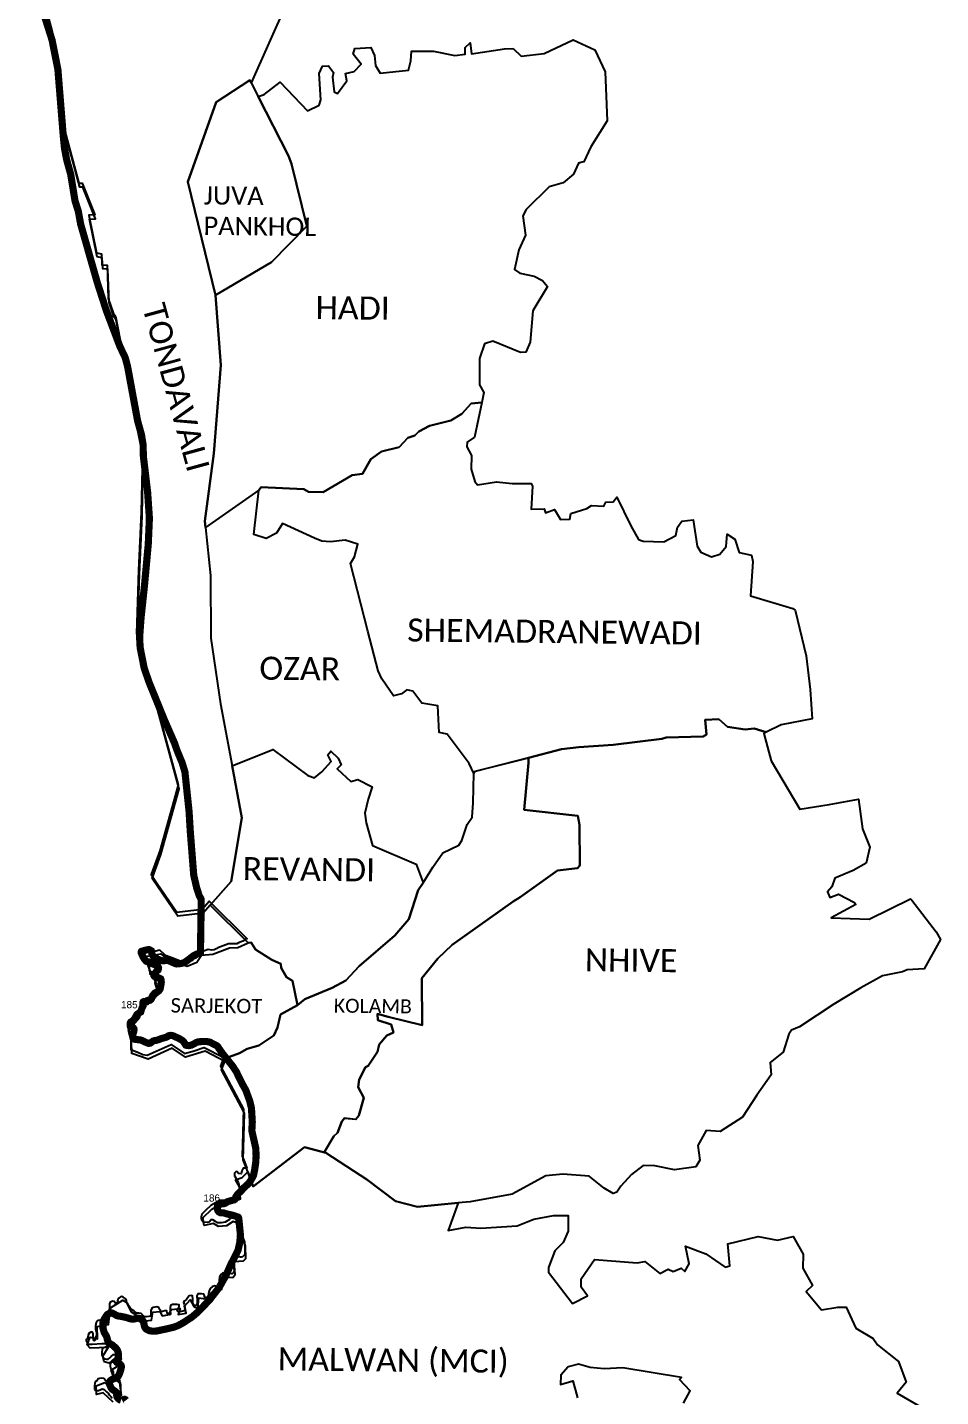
# Model space of a CAD drawing. Header units: metres. Extents: x 0 to 561379, y 0 to 4092696.
# Drawn here: x 334275 to 340664, y 1775959 to 1785539 of the extents above; entities that cross this region are included whole.
import ezdxf

# ---------------------------------------------------------------- set-up
doc = ezdxf.new("R2010")
doc.units = ezdxf.units.M
for name, color, linetype in [('COASTLINE', 5, 'Continuous'), ('DISTRICT BOUNDRY', 86, 'Continuous'), ('UNPROTECTED', 130, 'Continuous'), ('UNPROTECTED DUE TO CREEK', 150, 'Continuous'), ('VILLAGE BOUNDRY', 32, 'Continuous'), ('VILLAGE NAME', 1, 'Continuous')]:
    doc.layers.add(name, color=color, linetype=linetype)
doc.styles.get("Standard").update_dxf_attribs({"font": 'arial.ttf'})

msp = doc.modelspace()

# ---------------------------------------------------------------- linework, layer by layer
at = {"layer": 'COASTLINE', "const_width": 50, "flags": 128}
for points in [[(334391.1, 1785629), (334447.5, 1785451.6), (334488.5, 1785245.4), (334509, 1784991.3), (334526.2, 1784778.3), (334534.6, 1784693.2), (334550.7, 1784609.5), (334578.3, 1784510.2), (334596.2, 1784400.3), (334608.3, 1784325.7), (334631, 1784253.9), (334648, 1784161.9), (334717.8, 1783916.8), (334763.2, 1783757.3), (334827.9, 1783556.2), (334921.9, 1783307.8), (334959.5, 1783228.6), (334975.8, 1783168.2), (334999.8, 1783037.7), (335046.2, 1782786.5), (335073.3, 1782689.3), (335084.5, 1782621), (335086.7, 1782537.6), (335103, 1782400.2), (335116.5, 1782285.6), (335128.8, 1782104.3), (335120.9, 1781923.7), (335104.1, 1781740.9), (335094.2, 1781632.8), (335070.1, 1781405.7), (335060.2, 1781269.1), (335064.1, 1781199.7), (335092.2, 1781056.5), (335125.5, 1780959.7), (335232.9, 1780695.8), (335304.8, 1780530.8), (335322.4, 1780479.8), (335358.2, 1780393.2), (335377.5, 1780328.7), (335387, 1780238), (335406.2, 1780054.3), (335415, 1779911.4), (335438.9, 1779607.5), (335459.9, 1779517.1), (335477.1, 1779464.9), (335491.5, 1779436.9), (335485.9, 1779066.5), (335439.9, 1779045.7), (335382.6, 1779002.3), (335367.7, 1778994.2), (335348.5, 1778989.4), (335318, 1778986.6), (335307.3, 1778989.8), (335280.9, 1779001.6), (335263.1, 1779009.6), (335247.6, 1779011.5), (335233, 1779009.1), (335220.9, 1779008.7), (335210.1, 1779010.8), (335197, 1779016.2), (335172.2, 1779026.6), (335158.3, 1779037.1), (335147.6, 1779051.9), (335145.3, 1779060.1), (335145.1, 1779070.2), (335142.7, 1779078.3), (335133.4, 1779084.4), (335126.5, 1779086.6), (335121.5, 1779086.3), (335114.5, 1779085.9), (335101.3, 1779082.4), (335088.6, 1779079), (335075.7, 1779075.6), (335071.9, 1779071.9), (335071.1, 1779066.1), (335076.1, 1779054.3), (335083.7, 1779036.8), (335097.1, 1779016.5), (335106.3, 1779006), (335114.9, 1779002.6), (335128.5, 1778999.1), (335139, 1778993.3), (335166.7, 1778980.6), (335180.6, 1778974.1), (335189.3, 1778967.8), (335192.9, 1778960.1), (335192.5, 1778952.6), (335189.9, 1778944.9), (335182.1, 1778938.8), (335172, 1778926.3), (335164.1, 1778916.5), (335160.1, 1778911.6), (335159.7, 1778906.1), (335164.2, 1778899.4), (335178.3, 1778891.9), (335196, 1778888.4), (335207.3, 1778883), (335211.2, 1778874.5), (335211.9, 1778858.7), (335208, 1778832.2), (335203.3, 1778810.2), (335194.4, 1778798), (335182.4, 1778789), (335174.4, 1778787), (335166.4, 1778782.9), (335160.7, 1778775.8), (335152.8, 1778766.1), (335147.3, 1778755.1), (335143, 1778742.7), (335138.6, 1778737.4), (335132.2, 1778732.6), (335123.3, 1778730.7), (335113.8, 1778726.3), (335109, 1778721.7), (335104.5, 1778721.4), (335090.6, 1778723.8), (335085.6, 1778721.5), (335083, 1778715.8), (335083.2, 1778705.5), (335085, 1778694.6), (335081.3, 1778686.8), (335076.2, 1778676.1), (335071.5, 1778661.7), (335067.8, 1778650.5), (335063.2, 1778648.4), (335058.4, 1778644.3), (335048.3, 1778638), (335040.5, 1778630.7), (335035.5, 1778621.7), (335025.2, 1778603), (335010.5, 1778587.6), (335002.6, 1778582.5), (334998.3, 1778579.8), (334995.5, 1778575.2), (334994.6, 1778570.6), (334995.3, 1778561.7), (335000.4, 1778553.3), (335011.8, 1778544.4), (335019.9, 1778534.2), (335021.2, 1778528), (335019.9, 1778516.1), (335015.3, 1778501.4), (335012.2, 1778491.5), (335011.6, 1778483.4), (335014.4, 1778475.4), (335020.7, 1778464.6), (335027.2, 1778459.3), (335042.2, 1778457.5), (335065.9, 1778454.6), (335076.8, 1778451), (335100.9, 1778439.5), (335112.2, 1778434.1), (335122.9, 1778430.9), (335134.4, 1778432.6), (335143.9, 1778439.3), (335153, 1778445.7), (335162.6, 1778449.7), (335173.6, 1778451.3), (335188.6, 1778454.9), (335210.1, 1778463.3), (335237.1, 1778471.1), (335248.4, 1778474.3), (335255.2, 1778477.8), (335261.1, 1778482.7), (335269.6, 1778485.9), (335279.7, 1778486.8), (335293.3, 1778484.3), (335331.8, 1778466.9), (335352.8, 1778455.4), (335366.3, 1778444.8), (335372, 1778436.3), (335381.4, 1778422.4), (335384, 1778418.5), (335390.2, 1778416.5), (335404.3, 1778415.1), (335421.6, 1778418.3), (335430.7, 1778422.5), (335442.5, 1778427.9), (335456.1, 1778437), (335469, 1778441.1), (335490.7, 1778443.3), (335527.8, 1778444.1), (335551.9, 1778439.4), (335576.2, 1778426.6), (335591.6, 1778418.5), (335602.2, 1778413), (335607.1, 1778407.9), (335616.9, 1778392.8), (335641, 1778358.8), (335678.2, 1778312.5), (335711.7, 1778270.9), (335736.6, 1778232.8), (335777.1, 1778149.6), (335803, 1778103.8), (335830.9, 1778027.1), (335842.8, 1777977.9), (335848.6, 1777881.5), (335845.4, 1777820.1), (335870.6, 1777707.3), (335872.9, 1777696.9), (335875.3, 1777644.1), (335872.7, 1777599.2), (335866.2, 1777551.6), (335857, 1777507.4), (335838.1, 1777471.5), (335820.5, 1777448.1), (335800.3, 1777429.9), (335786.7, 1777417.8), (335771.1, 1777398.5), (335757.3, 1777386.1), (335743.1, 1777371.7), (335732.6, 1777355.3), (335730.2, 1777345.8), (335726.3, 1777338.6), (335722.2, 1777336.3), (335703.9, 1777331.5), (335686.1, 1777326.4), (335673.3, 1777322.7), (335666.2, 1777317.3), (335659.7, 1777312.4), (335645.6, 1777307.8), (335631, 1777307.4), (335621.2, 1777304.2), (335613, 1777301.5), (335605.4, 1777292.7), (335603.6, 1777283.9), (335604.3, 1777272.6), (335607.9, 1777260.2), (335614.2, 1777252.1), (335624.2, 1777246.5), (335630.2, 1777245.9), (335638.9, 1777245.1), (335646.9, 1777245.4), (335663.5, 1777239.7), (335710.9, 1777228.2), (335725.4, 1777223.9), (335749.2, 1777215.5), (335751.9, 1777212.6), (335754.2, 1777205.1), (335755.7, 1777189.7), (335758.3, 1777163.1), (335765.7, 1777091.7), (335761.3, 1777038.5), (335749.3, 1776984.6), (335697.5, 1776882), (335664.7, 1776808.3), (335642.3, 1776768.5), (335616.5, 1776722.5), (335570.5, 1776663), (335551.4, 1776638.2), (335479, 1776562.1), (335451.9, 1776537.3), (335425.7, 1776515.7), (335369.8, 1776478.8), (335331.2, 1776457.4), (335299.9, 1776445.2), (335249.7, 1776433.2), (335179.3, 1776418.4), (335150.6, 1776416.9), (335127, 1776421.1), (335106.6, 1776431.6), (335096.8, 1776443.9), (335092.8, 1776455.2), (335089.5, 1776475.8), (335086.6, 1776484.8), (335080.6, 1776492), (335072.7, 1776498.4), (335063.8, 1776503.6), (335058.3, 1776506.9), (335053.4, 1776508.1), (335044.6, 1776507.6), (335028, 1776503.9), (335019.6, 1776502.1), (335009.5, 1776501.2), (334994, 1776503.9), (334975.1, 1776510.4), (334961.7, 1776514.1), (334945.1, 1776517.6), (334926.7, 1776521.4), (334911.2, 1776523.4), (334901.1, 1776526.2), (334875.8, 1776540.6), (334865.1, 1776544.8), (334859.6, 1776544.8), (334846.7, 1776540.7), (334835.8, 1776534.5), (334827.8, 1776525.4), (334820.7, 1776513.1), (334811.8, 1776500.4), (334808.7, 1776493.4), (334804.6, 1776483.9), (334803.6, 1776472.7), (334803.9, 1776457.7), (334804.5, 1776435.8), (334812.9, 1776407.6), (334822.4, 1776391.9), (334827.8, 1776383), (334832, 1776371.7), (334833.5, 1776362.5), (334837.5, 1776348.9), (334839.6, 1776341.7), (334846.7, 1776333.4), (334872.9, 1776318.3), (334894.8, 1776298.2), (334904.4, 1776285), (334910, 1776271.1), (334912.2, 1776258), (334911.3, 1776235.5), (334905.4, 1776217.9), (334900.4, 1776209.4), (334898.2, 1776205.7), (334898.5, 1776202.4), (334900.4, 1776199.5), (334914.5, 1776191.3), (334925.5, 1776184.9), (334930, 1776179.4), (334932.5, 1776172.6), (334932.2, 1776164.6), (334928.3, 1776146), (334918.1, 1776116.2), (334911.6, 1776104), (334902, 1776094.2), (334886.7, 1776086.5), (334867.4, 1776079.5), (334856.9, 1776072.5), (334852, 1776065), (334849.6, 1776053.5), (334850.7, 1776045), (334853.6, 1776036.8), (334862.5, 1776017.5), (334869.6, 1776009.6), (334883.5, 1776000.8), (334892.3, 1775993.2), (334898.9, 1775982.9), (334901.1, 1775974.7), (334900.1, 1775967.7), (334902.2, 1775956.9), (334911.2, 1775944.7), (334922.8, 1775936.6), (334930.1, 1775934.3)], [(334938, 1775934.2), (334947.4, 1775938.6), (334955.6, 1775940.8), (334960.6, 1775938.6), (334964.5, 1775933.6)]]:
    msp.add_lwpolyline(points, dxfattribs=at)
at = {"layer": 'DISTRICT BOUNDRY'}
msp.add_polyline3d([(334275.1, 1786154.7, 0), (334447.5, 1785508, 0), (334475.2, 1785301.5, 0), (334528.4, 1784848.5, 0), (334636.1, 1784450, 0), (334658.1, 1784448.5, 0), (334746.4, 1784226.8, 0), (334704.6, 1784224.8, 0), (334757.5, 1783962.9, 0), (334792.8, 1783955.5, 0), (334796.6, 1783877.4, 0), (334832.8, 1783876.1, 0), (334841.1, 1783643.1, 0), (334874.5, 1783540.9, 0), (334890.9, 1783517.6, 0), (334972.9, 1783098.5, 0), (335079.7, 1782558.8, 0), (335071.1, 1782147.6, 0), (335053.4, 1781740.6, 0), (335039, 1781297.8, 0), (335189.7, 1780753.9, 0), (335330.3, 1780240, 0), (335301.5, 1780136.3, 0), (335202.9, 1779778.5, 0), (335140.7, 1779611.3, 0), (335183.6, 1779548.7, 0), (335320.6, 1779348.6, 0), (335497.4, 1779369.7, 0), (335546.9, 1779425.8, 0), (335813.9, 1779161.5, 0), (335802.9, 1779160.2, 0), (335801.4, 1779159.2, 0), (335781.7, 1779146.5, 0), (335751.7, 1779134.2, 0), (335741.3, 1779127.9, 0), (335682.3, 1779126.5, 0), (335607.4, 1779100.4, 0), (335599.8, 1779093.8, 0), (335581.3, 1779085.9, 0), (335565.7, 1779082.4, 0), (335539.9, 1779086.5, 0), (335514.5, 1779078.5, 0), (335487.2, 1779074.6, 0), (335480.2, 1779064.4, 0), (335458.1, 1779032.5, 0), (335453.1, 1779026.7, 0), (335446.3, 1779023.8, 0), (335438.1, 1779020.2, 0), (335430.4, 1779011.3, 0), (335423.7, 1779008.5, 0), (335408, 1779001.7, 0), (335406.3, 1778999.3, 0), (335395.5, 1779000.2, 0), (335387.2, 1778997.7, 0), (335386.8, 1778997.8, 0), (335386, 1778998, 0), (335362.7, 1779003.3, 0), (335345, 1779006.2, 0), (335305, 1779022.4, 0), (335248.7, 1779044.3, 0), (335234.5, 1779052.1, 0), (335202.2, 1779083.7, 0), (335190.1, 1779080, 0), (335167.5, 1779073.1, 0), (335090.7, 1779067, 0), (335117.2, 1778997, 0), (335126.6, 1778966.7, 0), (335126.6, 1778941.8, 0), (335173.2, 1778913.5, 0), (335162.2, 1778880.8, 0), (335179.1, 1778840.7, 0), (335185, 1778813, 0), (335186.6, 1778802.8, 0), (335181.6, 1778797.4, 0), (335163.7, 1778785.8, 0), (335143.6, 1778758.9, 0), (335104.7, 1778745.5, 0), (335077.7, 1778710.2, 0), (335052.2, 1778639.2, 0), (334975.6, 1778550.5, 0), (334998, 1778471.3, 0), (334999.2, 1778387.4, 0), (335053.6, 1778366.4, 0), (335083, 1778352.6, 0), (335112.4, 1778348.1, 0), (335280.4, 1778424.1, 0), (335374.9, 1778360.4, 0), (335441.1, 1778379.6, 0), (335508.7, 1778402.2, 0), (335512.9, 1778403, 0), (335644.3, 1778334.2, 0), (335648.8, 1778331.9, 0), (335625.2, 1778272.5, 0), (335786.8, 1777969.4, 0), (335777.9, 1777642.2, 0), (335793, 1777601.9, 0), (335809.4, 1777558.2, 0), (335802.5, 1777558.3, 0), (335783.9, 1777558.2, 0), (335775.8, 1777539.5, 0), (335769.8, 1777518.8, 0), (335751.2, 1777520.7, 0), (335742.8, 1777533, 0), (335736.6, 1777535, 0), (335724.3, 1777522.5, 0), (335724.5, 1777503.9, 0), (335741.3, 1777479.3, 0), (335751.8, 1777454.6, 0), (335758.4, 1777415.4, 0), (335760.7, 1777386.5, 0), (335758.8, 1777369.9, 0), (335734.2, 1777355.2, 0), (335664.2, 1777331.9, 0), (335618.8, 1777332.5, 0), (335596.2, 1777317.8, 0), (335559.2, 1777296.8, 0), (335520.3, 1777261.3, 0), (335495.8, 1777236.3, 0), (335491.8, 1777217.7, 0), (335492, 1777203.2, 0), (335498.3, 1777190.9, 0), (335504.5, 1777182.7, 0), (335533.5, 1777180.8, 0), (335547.9, 1777183.1, 0), (335560.1, 1777197.6, 0), (335570.5, 1777197.7, 0), (335589.1, 1777187.6, 0), (335605.7, 1777177.4, 0), (335632.6, 1777177.6, 0), (335661.4, 1777182, 0), (335692.2, 1777200.9, 0), (335708.6, 1777211.4, 0), (335721, 1777215.6, 0), (335735.5, 1777213.7, 0), (335748, 1777195.2, 0), (335771.6, 1777102.5, 0), (335794.9, 1777039.7, 0), (335795.4, 1776990.1, 0), (335795.7, 1776952.9, 0), (335787.2, 1776944.2, 0), (335779.4, 1776936.3, 0), (335771.1, 1776934.2, 0), (335765.5, 1776935.5, 0), (335758.5, 1776938.3, 0), (335727.7, 1776936.6, 0), (335715.2, 1776930.9, 0), (335714, 1776915.4, 0), (335714.2, 1776893, 0), (335714.4, 1776872.1, 0), (335718.7, 1776853.9, 0), (335721.7, 1776839.9, 0), (335716.2, 1776828.7, 0), (335706.5, 1776818.8, 0), (335689.6, 1776824.2, 0), (335661.6, 1776826.8, 0), (335639.3, 1776822.4, 0), (335625.4, 1776811, 0), (335618.5, 1776795.6, 0), (335615.9, 1776775.9, 0), (335617.4, 1776767.6, 0), (335628.7, 1776757.9, 0), (335628.8, 1776746.7, 0), (335627.5, 1776738.3, 0), (335609.5, 1776718.5, 0), (335599.7, 1776719.8, 0), (335598.2, 1776729.6, 0), (335584.1, 1776735.1, 0), (335567.4, 1776726.5, 0), (335553.5, 1776715.2, 0), (335546.7, 1776699.7, 0), (335541.3, 1776681.5, 0), (335541.4, 1776666.1, 0), (335535.9, 1776656.2, 0), (335526.2, 1776651.9, 0), (335514.9, 1776654.6, 0), (335514.8, 1776667.2, 0), (335510.5, 1776677, 0), (335493.7, 1776679.6, 0), (335467.1, 1776678, 0), (335461.7, 1776663.9, 0), (335461.9, 1776638.7, 0), (335462.1, 1776621.9, 0), (335460.8, 1776602.3, 0), (335455.3, 1776596.7, 0), (335442.7, 1776597.9, 0), (335437, 1776606.3, 0), (335432.7, 1776616.1, 0), (335432.5, 1776644.1, 0), (335430.9, 1776663.6, 0), (335421.1, 1776666.3, 0), (335407.1, 1776663.4, 0), (335397.4, 1776652.1, 0), (335387.8, 1776639.4, 0), (335375.3, 1776629.5, 0), (335368.4, 1776618.3, 0), (335371.3, 1776605.7, 0), (335377.1, 1776583.3, 0), (335380, 1776569.4, 0), (335377.3, 1776562.4, 0), (335361.9, 1776556.6, 0), (335342.4, 1776553.7, 0), (335326.9, 1776554.9, 0), (335324.1, 1776560.5, 0), (335329.5, 1776577.3, 0), (335337.8, 1776588.6, 0), (335337.7, 1776602.6, 0), (335322.3, 1776603.9, 0), (335291.5, 1776603.6, 0), (335276.2, 1776596.5, 0), (335273.5, 1776581.1, 0), (335273.7, 1776555.9, 0), (335276.6, 1776544.7, 0), (335276.7, 1776536.3, 0), (335269.8, 1776532, 0), (335261.4, 1776533.4, 0), (335255.7, 1776540.3, 0), (335254.2, 1776545.9, 0), (335249.9, 1776558.5, 0), (335235.9, 1776559.7, 0), (335220.6, 1776554, 0), (335212.2, 1776552.5, 0), (335207.9, 1776558.1, 0), (335205.1, 1776565.1, 0), (335193.7, 1776583.2, 0), (335181, 1776587.3, 0), (335165.7, 1776585.7, 0), (335155.9, 1776582.8, 0), (335144.8, 1776577.2, 0), (335137.9, 1776561.7, 0), (335138, 1776546.3, 0), (335138.2, 1776529.5, 0), (335135.5, 1776521.1, 0), (335124.3, 1776519.6, 0), (335107.5, 1776518, 0), (335093.5, 1776517.9, 0), (335082.2, 1776524.8, 0), (335080.8, 1776531.8, 0), (335072.3, 1776541.5, 0), (335055.4, 1776544.2, 0), (335040.1, 1776544.1, 0), (335027.4, 1776550.9, 0), (335018.9, 1776560.7, 0), (335009, 1776567.6, 0), (334993.5, 1776580, 0), (334985, 1776595.4, 0), (334979.3, 1776603.7, 0), (334970.8, 1776616.3, 0), (334969.2, 1776633, 0), (334959.3, 1776646.9, 0), (334945.3, 1776655.2, 0), (334936.8, 1776660.7, 0), (334925.6, 1776657.8, 0), (334914.5, 1776647.9, 0), (334907.6, 1776639.5, 0), (334906.3, 1776626.8, 0), (334906.4, 1776615.6, 0), (334899.4, 1776614.2, 0), (334889.6, 1776615.5, 0), (334885.3, 1776623.8, 0), (334872.7, 1776627.9, 0), (334854.6, 1776619.3, 0), (334849.1, 1776608.1, 0), (334849.3, 1776585.7, 0), (334848.1, 1776566.1, 0), (334841.1, 1776559, 0), (334835.7, 1776543.5, 0), (334835.8, 1776530.9, 0), (334835.9, 1776515.5, 0), (334840.2, 1776507.2, 0), (334838.9, 1776498.8, 0), (334836.1, 1776491.7, 0), (334832, 1776484.7, 0), (334826.5, 1776473.4, 0), (334819.6, 1776467.8, 0), (334812.6, 1776467.7, 0), (334806.9, 1776470.4, 0), (334801.2, 1776478.8, 0), (334799.7, 1776491.4, 0), (334781.5, 1776494, 0), (334768.9, 1776492.5, 0), (334762, 1776486.8, 0), (334756.5, 1776476.9, 0), (334752.5, 1776454.5, 0), (334752.7, 1776432.1, 0), (334755.6, 1776415.3, 0), (334758.6, 1776401.3, 0), (334758.7, 1776390.1, 0), (334750.4, 1776370.5, 0), (334749.2, 1776353.6, 0), (334743.6, 1776349.4, 0), (334736.6, 1776354.9, 0), (334736.5, 1776360.5, 0), (334736.4, 1776378.7, 0), (334736.2, 1776399.7, 0), (334730.5, 1776410.9, 0), (334717.9, 1776409.3, 0), (334706.7, 1776403.6, 0), (334699.8, 1776391, 0), (334698.6, 1776375.5, 0), (334694.5, 1776364.3, 0), (334687.5, 1776360, 0), (334686.2, 1776348.8, 0), (334696.2, 1776330.7, 0), (334706, 1776326.6, 0), (334728.4, 1776326.8, 0), (334795.6, 1776330.3, 0), (334833.4, 1776330.7, 0), (334847.4, 1776326.6, 0), (334848.9, 1776318.2, 0), (334839.2, 1776311.2, 0), (334826.6, 1776308.2, 0), (334805.7, 1776298.2, 0), (334798.8, 1776289.7, 0), (334794.8, 1776270.1, 0), (334796.3, 1776250.5, 0), (334804.9, 1776231, 0), (334816.2, 1776222.7, 0), (334828.8, 1776221.4, 0), (334840, 1776221.5, 0), (334852.5, 1776230.1, 0), (334862.2, 1776240, 0), (334877.5, 1776254.1, 0), (334891.5, 1776252.9, 0), (334902.8, 1776248.8, 0), (334919.6, 1776239.1, 0), (334931, 1776225.3, 0), (334929.7, 1776215.4, 0), (334911.6, 1776202.6, 0), (334899, 1776199.7, 0), (334861.2, 1776199.3, 0), (334854.3, 1776189.5, 0), (334853.1, 1776171.3, 0), (334858.8, 1776154.5, 0), (334870.1, 1776142, 0), (334874.4, 1776133.7, 0), (334876, 1776114.1, 0), (334888.7, 1776103, 0), (334904.2, 1776094.8, 0), (334914.1, 1776083.7, 0), (334921.2, 1776064.1, 0), (334925.6, 1776041.8, 0), (334926.1, 1775997, 0), (334923.3, 1775991.3, 0), (334917.7, 1775992.7, 0), (334909.2, 1776002.4, 0), (334893.7, 1776014.9, 0), (334852.9, 1776036.9, 0), (334824.6, 1776068.8, 0), (334810.4, 1776085.4, 0), (334790.8, 1776088, 0), (334768.5, 1776083.6, 0), (334760.2, 1776069.5, 0), (334749, 1776062.4, 0), (334746.3, 1776054, 0), (334743.7, 1776034.4, 0), (334745.3, 1776013.4, 0), (334752.4, 1776002.2, 0), (334772, 1776002.4, 0), (334790.1, 1776008.2, 0), (334798.5, 1776013.9, 0), (334812.5, 1776008.4, 0), (334829.5, 1775991.8, 0), (334840.4, 1775983.6, 0), (334847.9, 1775971, 0), (334859.2, 1775959.9, 0), (334867.7, 1775947.4, 0)], dxfattribs=at)
at = {"layer": 'UNPROTECTED', "const_width": 50, "flags": 128}
for points in [[(335072.3, 1779072.3), (335071.9, 1779071.9), (335071.1, 1779066.1), (335076.1, 1779054.3), (335083.7, 1779036.8), (335097.1, 1779016.5), (335106.3, 1779006), (335114.9, 1779002.6), (335128.5, 1778999.1), (335139, 1778993.3), (335166.7, 1778980.6), (335180.6, 1778974.1), (335189.3, 1778967.8), (335192.9, 1778960.1), (335192.5, 1778952.6), (335189.9, 1778944.9), (335182.1, 1778938.8), (335172, 1778926.3), (335164.1, 1778916.5), (335160.1, 1778911.6), (335159.7, 1778906.1), (335164.2, 1778899.4), (335178.3, 1778891.9), (335196, 1778888.4), (335207.3, 1778883), (335211.2, 1778874.5), (335211.9, 1778858.7), (335208, 1778832.2), (335203.3, 1778810.2), (335194.4, 1778798), (335182.4, 1778789), (335174.4, 1778787), (335166.4, 1778782.9), (335160.7, 1778775.8), (335152.8, 1778766.1), (335147.3, 1778755.1), (335143, 1778742.7), (335138.6, 1778737.4), (335132.2, 1778732.6), (335123.3, 1778730.7), (335113.8, 1778726.3), (335109, 1778721.7), (335104.5, 1778721.4), (335090.6, 1778723.8), (335085.6, 1778721.5), (335083, 1778715.8), (335083.2, 1778705.5), (335085, 1778694.6), (335081.3, 1778686.8), (335076.2, 1778676.1), (335071.5, 1778661.7), (335067.8, 1778650.5), (335063.2, 1778648.4), (335058.4, 1778644.3), (335048.3, 1778638), (335040.5, 1778630.7), (335035.5, 1778621.7), (335025.2, 1778603), (335010.5, 1778587.6), (335002.6, 1778582.5), (334998.3, 1778579.8), (334995.5, 1778575.2), (334994.6, 1778570.6), (334995.3, 1778561.7), (335000.4, 1778553.3), (335011.8, 1778544.4), (335019.9, 1778534.2), (335021.2, 1778528), (335019.9, 1778516.1), (335015.3, 1778501.4), (335012.2, 1778491.5), (335011.6, 1778483.4), (335014.4, 1778475.4), (335020.7, 1778464.6), (335027.2, 1778459.3), (335042.2, 1778457.5), (335065.9, 1778454.6), (335076.8, 1778451), (335100.9, 1778439.5), (335112.2, 1778434.1), (335122.9, 1778430.9), (335134.4, 1778432.6), (335143.9, 1778439.3), (335153, 1778445.7), (335162.6, 1778449.7), (335173.6, 1778451.3), (335188.6, 1778454.9), (335210.1, 1778463.3), (335237.1, 1778471.1), (335248.4, 1778474.3), (335255.2, 1778477.8), (335261.1, 1778482.7), (335269.6, 1778485.9), (335279.7, 1778486.8), (335293.3, 1778484.3), (335331.8, 1778466.9), (335352.8, 1778455.4), (335366.3, 1778444.8), (335372, 1778436.3), (335381.4, 1778422.4), (335384, 1778418.5), (335390.2, 1778416.5), (335404.3, 1778415.1), (335421.6, 1778418.3), (335430.7, 1778422.5), (335442.5, 1778427.9), (335456.1, 1778437), (335469, 1778441.1), (335470.7, 1778441.2)], [(335774.4, 1777402.6), (335771.1, 1777398.5), (335757.3, 1777386.1), (335743.1, 1777371.7), (335732.6, 1777355.3), (335730.2, 1777345.8), (335726.3, 1777338.6), (335722.2, 1777336.3), (335703.9, 1777331.5), (335686.1, 1777326.4), (335673.3, 1777322.7), (335666.2, 1777317.3), (335659.7, 1777312.4), (335645.6, 1777307.8), (335631, 1777307.4), (335621.2, 1777304.2), (335613, 1777301.5), (335605.4, 1777292.7), (335603.6, 1777283.9), (335604.3, 1777272.6), (335607.9, 1777260.2), (335614.2, 1777252.1), (335624.2, 1777246.5)]]:
    msp.add_lwpolyline(points, dxfattribs=at)
at = {"layer": 'UNPROTECTED DUE TO CREEK', "const_width": 50, "flags": 128}
for points in [[(335491.5, 1779436.9), (335487.9, 1779199.7)], [(335872.7, 1777599.2), (335866.2, 1777551.6), (335857, 1777507.4), (335838.1, 1777471.5), (335820.5, 1777448.1), (335807.5, 1777436.3)]]:
    msp.add_lwpolyline(points, dxfattribs=at)
at = {"layer": 'VILLAGE BOUNDRY'}
for points in [[(336087.5, 1785706.7, 0), (335840.3, 1785152, 0), (335831.6, 1785169.1, 0), (335596.8, 1785016.6, 0), (335398.4, 1784458.4, 0), (335590.1, 1783666.3, 0), (335628.8, 1783176, 0), (335578.9, 1782557.6, 0), (335516.8, 1782084.4, 0), (335521.6, 1782039.2, 0), (335557, 1781704.4, 0), (335559.1, 1781264.8, 0), (335625.7, 1780805.8, 0), (335707.5, 1780372.9, 0), (335776.1, 1780009.4, 0), (335700, 1779564.2, 0), (335553.7, 1779398.5, 0), (335504.1, 1779342.4, 0), (335327.2, 1779321.3, 0), (335147.3, 1779583.9, 0), (335209.5, 1779751.1, 0), (335336.9, 1780212.5, 0), (335196.1, 1780726.3, 0), (335045.4, 1781270.1, 0), (335059.8, 1781713, 0), (335077.5, 1782119.8, 0), (335086, 1782531, 0), (334897.1, 1783489.6, 0), (334880.6, 1783512.9, 0), (334847.3, 1783615.1, 0), (334839, 1783848.1, 0), (334802.7, 1783849.4, 0), (334799, 1783927.5, 0), (334763.6, 1783934.9, 0), (334710.7, 1784196.7, 0), (334752.5, 1784198.7, 0), (334664.1, 1784420.4, 0), (334642.1, 1784421.9, 0), (334534.3, 1784820.3, 0), (334481.1, 1785273.3, 0), (334453.4, 1785479.8, 0), (334280.9, 1786126.3, 0)], [(334875, 1775920.2, 0), (334805.7, 1775986.8, 0), (334759.8, 1775975.1, 0), (334756.3, 1776035.3, 0), (334817.7, 1776058.3, 0), (334860.1, 1776009.7, 0), (334933.3, 1775969.8, 0), (334921.3, 1776056.5, 0), (334883.2, 1776086.9, 0), (334860.3, 1776144, 0), (334906.2, 1776172.5, 0), (334926.8, 1776211.9, 0), (334884.7, 1776226.9, 0), (334847.2, 1776194.3, 0), (334812.1, 1776203.8, 0), (334802, 1776242.9, 0), (334840.6, 1776303.4, 0), (334713.3, 1776299.5, 0), (334693.5, 1776321.7, 0), (334713.9, 1776376.4, 0), (334765.9, 1776363, 0), (334763.7, 1776449.7, 0), (334843.3, 1776464.5, 0), (334856.2, 1776580.8, 0), (334943.8, 1776633.4, 0), (334966.4, 1776619.6, 0), (335000.6, 1776552.8, 0), (335100.6, 1776490.7, 0), (335142.6, 1776493.9, 0), (335151.8, 1776549.9, 0), (335200.8, 1776556, 0), (335219.2, 1776525.4, 0), (335257, 1776531.4, 0), (335283.2, 1776569.4, 0), (335344.7, 1776575.6, 0), (335331.1, 1776533.4, 0), (335387, 1776542.4, 0), (335375.4, 1776591.2, 0), (335414.1, 1776636.4, 0), (335439.7, 1776589.1, 0), (335467.9, 1776575.3, 0), (335474.2, 1776651, 0), (335548.5, 1776639.1, 0), (335560.7, 1776688.2, 0), (335634.6, 1776711.3, 0), (335625.7, 1776768.6, 0), (335646.4, 1776795.3, 0), (335713.6, 1776791.8, 0), (335728.8, 1776812.9, 0), (335722.4, 1776903.9, 0), (335786.6, 1776909.4, 0), (335802.8, 1776925.9, 0), (335802.1, 1777012.7, 0), (335755.1, 1777168.2, 0), (335715.7, 1777184.4, 0), (335668.5, 1777155, 0), (335612.8, 1777150.4, 0), (335577.5, 1777170.7, 0), (335511.5, 1777155.6, 0), (335502.7, 1777209.3, 0), (335566.2, 1777269.7, 0), (335625.8, 1777305.5, 0), (335671.3, 1777304.8, 0), (335765.9, 1777342.9, 0), (335758.9, 1777427.5, 0), (335731.6, 1777476.9, 0), (335776.9, 1777491.8, 0), (335816.5, 1777531.2, 0), (335854.5, 1777430, 0), (336214.7, 1777705.8, 0), (336362.9, 1777666.1, 0), (336649.1, 1777478.2, 0), (336851.4, 1777326.8, 0), (337004, 1777288.3, 0), (337288, 1777314.6, 0), (337219, 1777122.7, 0), (337341.5, 1777145.9, 0), (337447.8, 1777138.9, 0), (337701.4, 1777154.2, 0), (337818, 1777201, 0), (337956.1, 1777227.5, 0), (338057.8, 1777225.5, 0), (338058.7, 1777117.4, 0), (338022.5, 1777038.6, 0), (337964.3, 1776980.3, 0), (337921.7, 1776863.5, 0), (337921.5, 1776830.8, 0), (338088.2, 1776610.2, 0), (338194.3, 1776663.6, 0), (338150.6, 1776724.9, 0), (338150.3, 1776783.9, 0), (338242.3, 1776919.4, 0), (338542, 1776896.5, 0), (338594.1, 1776905, 0), (338700.4, 1776821.5, 0), (338757.4, 1776851.6, 0), (338793.9, 1776834.7, 0), (338848.5, 1776858.4, 0), (338875.3, 1776835, 0), (338905.7, 1776889.5, 0), (338880, 1777012.5, 0), (339022.1, 1776958.7, 0), (339158.1, 1776866, 0), (339190.4, 1776875, 0), (339176.5, 1777027.9, 0), (339387, 1777079.4, 0), (339522.7, 1777053.2, 0), (339633.8, 1777080.5, 0), (339702.8, 1776955.5, 0), (339699.3, 1776857.9, 0), (339767.6, 1776736.4, 0), (339722.9, 1776694.8, 0), (339829.9, 1776567.4, 0), (339946.4, 1776585, 0), (340002.5, 1776584.6, 0), (340071.6, 1776437.7, 0), (340192.9, 1776367.1, 0), (340223.8, 1776322.6, 0), (340369.1, 1776205.8, 0), (340422.6, 1776060.9, 0), (340359.8, 1775982.4, 0), (340521.6, 1775890.7, 0)], [(338865.6, 1775914.6, 0), (338911.7, 1775999.5, 0), (338837, 1776079.6, 0), (338852.4, 1776093.2, 0), (338441, 1776159.7, 0), (338310.1, 1776154.5, 0), (338213.5, 1776163.1, 0), (338130.3, 1776185.3, 0), (338058.4, 1776168.9, 0), (338007, 1776109.7, 0), (338005.9, 1776044.3, 0), (338091.9, 1776069.1, 0), (338124, 1775951.2, 0)]]:
    msp.add_polyline3d(points, dxfattribs=at)
for points in [[(337673.2, 1785390.4, 0), (337729.1, 1785336.9, 0), (337891.5, 1785356, 0), (338093.6, 1785452.7, 0), (338245.3, 1785381.2, 0), (338317.5, 1785228.3, 0), (338330.7, 1784886, 0), (338217.7, 1784703.6, 0), (338167.4, 1784598.9, 0), (338155.5, 1784595.5, 0), (338131.3, 1784588.4, 0), (338096.9, 1784512, 0), (338024.5, 1784451.5, 0), (337925.6, 1784422.8, 0), (337764.4, 1784265.2, 0), (337741.6, 1784220.5, 0), (337759.4, 1784085.5, 0), (337714.3, 1783983.3, 0), (337683.9, 1783845.2, 0), (337721.4, 1783819.3, 0), (337821.6, 1783799.3, 0), (337878.5, 1783768.6, 0), (337913.7, 1783727.3, 0), (337810.6, 1783556.3, 0), (337793.5, 1783337.6, 0), (337761.3, 1783267, 0), (337724.6, 1783264.7, 0), (337531.8, 1783342.8, 0), (337473.9, 1783326.2, 0), (337439.1, 1783223.5, 0), (337437.5, 1783037.1, 0), (337469.2, 1782984.4, 0), (337454.2, 1782914.5, 0), (337381, 1782908.3, 0), (337313.8, 1782834.5, 0), (337237.5, 1782789.6, 0), (337088.3, 1782751.6, 0), (337012.7, 1782711, 0), (336985.4, 1782684.2, 0), (336936.3, 1782667, 0), (336876.5, 1782602.9, 0), (336752.4, 1782571.5, 0), (336677.4, 1782517.1, 0), (336618.8, 1782416.4, 0), (336548.5, 1782405.3, 0), (336343.7, 1782286.6, 0), (336242.1, 1782289.2, 0), (336210.3, 1782308.7, 0), (335909.8, 1782322.3, 0), (335894.9, 1782300.3, 0), (335521.6, 1782039.1, 0), (335516.8, 1782084.3, 0), (335578.8, 1782557.6, 0), (335628.8, 1783176, 0), (335590.1, 1783666.4, 0), (335981.9, 1783897.3, 0), (336229.8, 1784149.4, 0), (336122.1, 1784583.5, 0), (336100.8, 1784640.3, 0), (335889.1, 1785056.1, 0), (335930.8, 1785069.2, 0), (336044.8, 1785154.8, 0), (336236, 1784954.2, 0), (336316.4, 1784995.7, 0), (336328.7, 1785031.7, 0), (336316, 1785216.3, 0), (336339.8, 1785267.8, 0), (336381.2, 1785270.2, 0), (336416.1, 1785224.1, 0), (336409.1, 1785191.6, 0), (336421.5, 1785088, 0), (336443.9, 1785075.9, 0), (336510.5, 1785165.8, 0), (336501.2, 1785216.4, 0), (336560.8, 1785229.9, 0), (336610.9, 1785282, 0), (336554.1, 1785351.8, 0), (336566.9, 1785390.5, 0), (336679, 1785397.8, 0), (336703, 1785342.4, 0), (336711.7, 1785272.4, 0), (336743.3, 1785219.6, 0), (336940.7, 1785240.3, 0), (336958.6, 1785304, 0), (336963.1, 1785373.8, 0), (337115.9, 1785373.7, 0), (337265.3, 1785343.4, 0), (337339.1, 1785352, 0), (337338.3, 1785398.4, 0), (337373.2, 1785430, 0), (337382, 1785354.3, 0), (337613.1, 1785388.8, 0), (337673.2, 1785390.4, 0)], [(335840.3, 1785152, 0), (335889.1, 1785056.1, 0), (336100.8, 1784640.3, 0), (336122.1, 1784583.5, 0), (336229.8, 1784149.4, 0), (335981.9, 1783897.3, 0), (335590.1, 1783666.4, 0), (335398.3, 1784458.4, 0), (335596.7, 1785016.5, 0), (335831.6, 1785169, 0), (335840.3, 1785152, 0)], [(337454.2, 1782914.5, 0), (337402.5, 1782672.9, 0), (337351.8, 1782637.7, 0), (337350.3, 1782604.2, 0), (337381.3, 1782544.2, 0), (337380.2, 1782448.7, 0), (337404.8, 1782362.6, 0), (337423.6, 1782337.8, 0), (337557.9, 1782359.4, 0), (337666.6, 1782348.6, 0), (337800.6, 1782348.1, 0), (337808.3, 1782330.1, 0), (337799.6, 1782168, 0), (337890.2, 1782169.7, 0), (337900.1, 1782143.7, 0), (337964.1, 1782165.7, 0), (338005.7, 1782097.1, 0), (338069.3, 1782097.8, 0), (338077.6, 1782138.5, 0), (338188.4, 1782172.7, 0), (338222.6, 1782193.1, 0), (338307.9, 1782189.5, 0), (338322.2, 1782217.4, 0), (338373.5, 1782220.1, 0), (338399.7, 1782252.4, 0), (338496.7, 1782051.7, 0), (338551.8, 1781957.2, 0), (338582.4, 1781944.3, 0), (338727.9, 1781939.5, 0), (338811.2, 1781984.3, 0), (338824.6, 1782041.3, 0), (338852.8, 1782085, 0), (338933.8, 1782093.2, 0), (338961.1, 1781908.9, 0), (338986, 1781866.5, 0), (339060.5, 1781834.8, 0), (339119.8, 1781853.7, 0), (339164, 1781906.8, 0), (339170.9, 1781994, 0), (339225.2, 1781957.7, 0), (339254.2, 1781864.1, 0), (339340.6, 1781846.9, 0), (339350.5, 1781803, 0), (339334.7, 1781563, 0), (339630.3, 1781472.8, 0), (339646.1, 1781461.8, 0), (339722.9, 1781142, 0), (339751.9, 1780907.5, 0), (339765.3, 1780700.7, 0), (339549.4, 1780659.7, 0), (339444.3, 1780607.9, 0), (339359.1, 1780634.7, 0), (339297.4, 1780627.5, 0), (339173.4, 1780645.5, 0), (339112, 1780698, 0), (339016.4, 1780694.7, 0), (339026.1, 1780592.6, 0), (339003.3, 1780578.5, 0), (338745.1, 1780571.2, 0), (338713, 1780561.3, 0), (338373.3, 1780520.5, 0), (338132.3, 1780502.4, 0), (338011.9, 1780488.8, 0), (337781.9, 1780429.3, 0), (337408.9, 1780334.1, 0), (337397.6, 1780319.7, 0), (337367, 1780388.8, 0), (337213, 1780594.7, 0), (337155, 1780605.3, 0), (337147.9, 1780792.3, 0), (337034.7, 1780810.8, 0), (336972.8, 1780894.4, 0), (336929.6, 1780903.3, 0), (336892.1, 1780877.3, 0), (336837.7, 1780863.5, 0), (336754.7, 1780980.6, 0), (336730.1, 1781038.2, 0), (336657, 1781314.9, 0), (336536.1, 1781788, 0), (336564.5, 1781834.1, 0), (336587.3, 1781924.3, 0), (336497.9, 1781952.1, 0), (336396.1, 1781939.9, 0), (336335.5, 1781945.6, 0), (336282.7, 1781964.9, 0), (336059.9, 1782068.8, 0), (336018.8, 1782000, 0), (335945.8, 1781963.3, 0), (335859.8, 1781991.4, 0), (335894.9, 1782300.3, 0), (335909.8, 1782322.3, 0), (336210.3, 1782308.7, 0), (336242.1, 1782289.2, 0), (336343.7, 1782286.6, 0), (336548.5, 1782405.3, 0), (336618.8, 1782416.4, 0), (336677.4, 1782517.1, 0), (336752.4, 1782571.5, 0), (336876.5, 1782602.9, 0), (336936.3, 1782667, 0), (336985.4, 1782684.2, 0), (337012.7, 1782711, 0), (337088.3, 1782751.6, 0), (337237.5, 1782789.6, 0), (337313.8, 1782834.5, 0), (337381, 1782908.3, 0), (337454.2, 1782914.5, 0)], [(339444.3, 1780607.9, 0), (339427.9, 1780599.1, 0), (339478.2, 1780407.1, 0), (339678.8, 1780070, 0), (339885.8, 1780102.5, 0), (340088.8, 1780138.6, 0), (340118.6, 1779932.6, 0), (340168.3, 1779804.5, 0), (340142.8, 1779692.5, 0), (340052.3, 1779639.6, 0), (339923.3, 1779586.7, 0), (339904.1, 1779525.1, 0), (339872.5, 1779491.3, 0), (339889.2, 1779452.4, 0), (339950, 1779475.9, 0), (340063, 1779417.2, 0), (340071.4, 1779402.4, 0), (339899.2, 1779308.7, 0), (340163.9, 1779300.5, 0), (340452.8, 1779441.4, 0), (340464.1, 1779433.7, 0), (340634.2, 1779210.6, 0), (340664.4, 1779157.5, 0), (340548.8, 1778953.5, 0), (340431, 1778945.2, 0), (340398.4, 1778931.3, 0), (340258.6, 1778902.4, 0), (340105.7, 1778818.9, 0), (339917.7, 1778704.8, 0), (339676.2, 1778546.7, 0), (339620.8, 1778522.7, 0), (339601.6, 1778495.5, 0), (339562, 1778368.9, 0), (339471.7, 1778296.7, 0), (339479.8, 1778211.5, 0), (339378.2, 1778069.4, 0), (339277.2, 1777914.4, 0), (339122.5, 1777813.6, 0), (339023.6, 1777821.3, 0), (338966.1, 1777717.4, 0), (338979.8, 1777613.8, 0), (338951.9, 1777567, 0), (338803.3, 1777546.8, 0), (338665.1, 1777573.4, 0), (338583.3, 1777576.4, 0), (338500.6, 1777513.6, 0), (338426.3, 1777432.1, 0), (338399.7, 1777388.8, 0), (338372.3, 1777379.9, 0), (338309.9, 1777418.1, 0), (338205.3, 1777501.2, 0), (338020.7, 1777515.7, 0), (337903.1, 1777503.8, 0), (337666.3, 1777374.9, 0), (337373.1, 1777322.5, 0), (337288, 1777314.6, 0), (337003.9, 1777288.2, 0), (336851.3, 1777326.8, 0), (336649, 1777478.2, 0), (336362.9, 1777666.1, 0), (336352.9, 1777672.7, 0), (336419.3, 1777782.3, 0), (336444.3, 1777803.8, 0), (336474, 1777885.1, 0), (336492.7, 1777907.6, 0), (336572.3, 1777899.4, 0), (336594.7, 1777925.6, 0), (336629, 1778050.1, 0), (336588.6, 1778125.3, 0), (336596.1, 1778179, 0), (336640.1, 1778264.9, 0), (336659.3, 1778273.8, 0), (336724, 1778371.5, 0), (336735.6, 1778422.7, 0), (336789, 1778486.3, 0), (336836, 1778507.5, 0), (336820.3, 1778564, 0), (336727.7, 1778593.2, 0), (336724.3, 1778638.1, 0), (336799.2, 1778615.6, 0), (337038, 1778557.8, 0), (337035.6, 1778886.5, 0), (337145.7, 1779024.9, 0), (337247.8, 1779120.3, 0), (337674.2, 1779423.3, 0), (337723, 1779454.2, 0), (337984.3, 1779639.3, 0), (338125, 1779655.5, 0), (338140.4, 1779676.2, 0), (338137.7, 1779959.3, 0), (338126.7, 1780023, 0), (337749.7, 1780065.8, 0), (337781.6, 1780392.5, 0), (337781.9, 1780429.3, 0), (338011.9, 1780488.8, 0), (338132.3, 1780502.4, 0), (338373.3, 1780520.5, 0), (338713, 1780561.3, 0), (338745.1, 1780571.2, 0), (339003.3, 1780578.5, 0), (339026.1, 1780592.6, 0), (339016.4, 1780694.7, 0), (339112, 1780698, 0), (339173.4, 1780645.5, 0), (339297.4, 1780627.5, 0), (339359.1, 1780634.7, 0), (339444.3, 1780607.9, 0)], [(336644.4, 1779974.1, 0), (336689.9, 1779814.1, 0), (336994.1, 1779685.4, 0), (337043.9, 1779555, 0), (337009.5, 1779502.1, 0), (336944.2, 1779300.6, 0), (336846.9, 1779184.6, 0), (336597.4, 1778971.5, 0), (336502.5, 1778871.1, 0), (336406.9, 1778820.5, 0), (336215.6, 1778741.2, 0), (336165.4, 1778697.8, 0), (336130, 1778867.4, 0), (336088.5, 1778894.3, 0), (336049.8, 1778960.1, 0), (336049, 1778987.6, 0), (335986.4, 1779016.1, 0), (335870.3, 1779087.8, 0), (335841.4, 1779136.6, 0), (335820.9, 1779134.2, 0), (335553.7, 1779398.5, 0), (335700, 1779564.2, 0), (335776.1, 1780009.4, 0), (335707.5, 1780372.9, 0), (335991.2, 1780486.2, 0), (336237.7, 1780305.1, 0), (336283.8, 1780288.7, 0), (336334.5, 1780329.9, 0), (336400.1, 1780403.2, 0), (336376, 1780448.8, 0), (336397.8, 1780475.5, 0), (336450.4, 1780426, 0), (336471.2, 1780379.2, 0), (336442.6, 1780350.6, 0), (336538.6, 1780262.6, 0), (336587.8, 1780277.5, 0), (336688.3, 1780226.4, 0), (336658.8, 1780138.9, 0), (336636.5, 1780042, 0)], [(338140.4, 1779676.3, 0), (338125, 1779655.5, 0), (337984.3, 1779639.3, 0), (337723, 1779454.3, 0), (337674.2, 1779423.3, 0), (337247.7, 1779120.4, 0), (337145.7, 1779024.9, 0), (337035.6, 1778886.5, 0), (337038, 1778557.8, 0), (336799.2, 1778615.6, 0), (336724.3, 1778638.1, 0), (336727.6, 1778593.2, 0), (336820.4, 1778564, 0), (336835.9, 1778507.5, 0), (336789, 1778486.3, 0), (336735.6, 1778422.7, 0), (336724, 1778371.5, 0), (336659.3, 1778273.8, 0), (336640.1, 1778264.9, 0), (336596.2, 1778179, 0), (336588.6, 1778125.3, 0), (336629, 1778050.1, 0), (336594.7, 1777925.7, 0), (336572.4, 1777899.3, 0), (336492.7, 1777907.6, 0), (336474, 1777885.1, 0), (336444.3, 1777803.8, 0), (336419.3, 1777782.3, 0), (336352.9, 1777672.7, 0), (336362.9, 1777666.1, 0), (336214.7, 1777705.8, 0), (335854.5, 1777430, 0), (335816.5, 1777531.2, 0), (335785, 1777615.2, 0), (335793.8, 1777942.3, 0), (335632.1, 1778245.4, 0), (335655.7, 1778304.7, 0), (335664.6, 1778327, 0), (335759.9, 1778361.3, 0), (335811.6, 1778393.1, 0), (335893.6, 1778416.6, 0), (335999.6, 1778485.6, 0), (336025.5, 1778542.3, 0), (336045.2, 1778633.6, 0), (336165.4, 1778697.8, 0), (336215.6, 1778741.2, 0), (336406.9, 1778820.5, 0), (336502.5, 1778871.1, 0), (336597.4, 1778971.5, 0), (336846.9, 1779184.6, 0), (336944.2, 1779300.6, 0), (337009.5, 1779502.1, 0), (337043.9, 1779555, 0), (337112.1, 1779664.3, 0), (337182.4, 1779763.4, 0), (337294.8, 1779818.1, 0), (337314.8, 1779850.7, 0), (337351, 1779962.1, 0), (337387.5, 1780013.1, 0), (337394.2, 1780114.8, 0), (337397.6, 1780319.7, 0), (337408.9, 1780334.2, 0), (337781.9, 1780429.3, 0), (337781.6, 1780392.5, 0), (337749.8, 1780065.9, 0), (338126.7, 1780023, 0), (338137.7, 1779959.3, 0)], [(336165.4, 1778697.8, 0), (336045.2, 1778633.6, 0), (336025.5, 1778542.3, 0), (335999.6, 1778485.6, 0), (335893.6, 1778416.6, 0), (335811.6, 1778393.1, 0), (335759.9, 1778361.3, 0), (335664.6, 1778327, 0), (335655.7, 1778304.7, 0), (335519.8, 1778375.7, 0), (335381.6, 1778333.2, 0), (335287.2, 1778396.9, 0), (335119.1, 1778320.8, 0), (335005.8, 1778360.1, 0), (335004.6, 1778444, 0), (334982.1, 1778523.2, 0), (335058.8, 1778611.8, 0), (335084.3, 1778682.8, 0), (335111.3, 1778718.3, 0), (335150.3, 1778731.6, 0), (335193.2, 1778775.5, 0), (335168.8, 1778853.5, 0), (335179.9, 1778886.1, 0), (335133.2, 1778914.4, 0), (335133.3, 1778939.4, 0), (335097.2, 1779039.7, 0), (335208.8, 1779056.3, 0), (335255.3, 1779017, 0), (335394, 1778970.4, 0), (335459.9, 1778999.4, 0), (335494, 1779047.3, 0), (335572.6, 1779055.1, 0), (335689.2, 1779099.3, 0), (335748.3, 1779100.7, 0), (335820.9, 1779134.2, 0), (335841.4, 1779136.6, 0), (335870.3, 1779087.8, 0), (335986.4, 1779016.1, 0), (336049, 1778987.6, 0), (336049.8, 1778960.1, 0), (336088.5, 1778894.3, 0), (336130, 1778867.4, 0)]]:
    msp.add_polyline3d(points, close=True, dxfattribs=at)

# ---------------------------------------------------------------- texts
at = {"layer": 'UNPROTECTED', "char_height": 50, "attachment_point": 1}
for s, insert in [('\\pxt1;185', (334930, 1778726.6)), ('\\pxt1;186', (335506.5, 1777374.1))]:
    msp.add_mtext_dynamic_manual_height_columns(s, width=70.183, gutter_width=1, heights=[0], dxfattribs=dict(at, insert=insert))
at = {"layer": 'VILLAGE NAME', "attachment_point": 1}
for s, width, gutter_width, insert, char_height, rotation in [('{\\fCalibri|b0|i0|c0|p34;JUVA PANKHOL}', 785.058, 638, (335510.5, 1784428.1), 127.606, 359.37415), ('{\\fCalibri|b0|i0|c0|p34;HADI}', 1589.786, 805.5, (336292.2, 1783659.8), 161.109, 359.37415), ('{\\fCalibri|b0|i0|c0|p34;TONDAVALI}', 1589.786, 805.5, (335234.2, 1783623.6), 161.109, 285.33682), ('{\\fCalibri|b0|i0|c0|p34;SHEMADRANEWADI}', 1589.786, 805.5, (336933.3, 1781403.8), 161.109, 359.37415), ('{\\fCalibri|b0|i0|c0|p34;OZAR}', 1589.786, 805.5, (335899.1, 1781136.9), 161.109, 359.37415), ('{\\fCalibri|b0|i0|c0|p34;REVANDI}', 1589.786, 805.5, (335782.4, 1779734.5), 161.109, 359.37415), ('{\\fCalibri|b0|i0|c0|p34;NHIVE}', 1589.786, 805.5, (338176.7, 1779096.6), 161.109, 359.37415), ('{\\fCalibri|b0|i0|c0|p34;SARJEKOT}', 1001.265, 507.3, (335277.7, 1778748), 101.468, 359.37415), ('{\\fCalibri|b0|i0|c0|p34;KOLAMB}', 965.367, 489.2, (336419.7, 1778744.2), 97.83, 359.37415), ('{\\fCalibri|b0|i0|c0|p34;MALWAN (MCI)}', 1896.868, 805.5, (336026.4, 1776304.3), 161.109, 359.37415)]:
    msp.add_mtext_dynamic_manual_height_columns(s, width=width, gutter_width=gutter_width, heights=[0], dxfattribs=dict(at, insert=insert, char_height=char_height, rotation=rotation))

doc.saveas('drawing.dxf')
